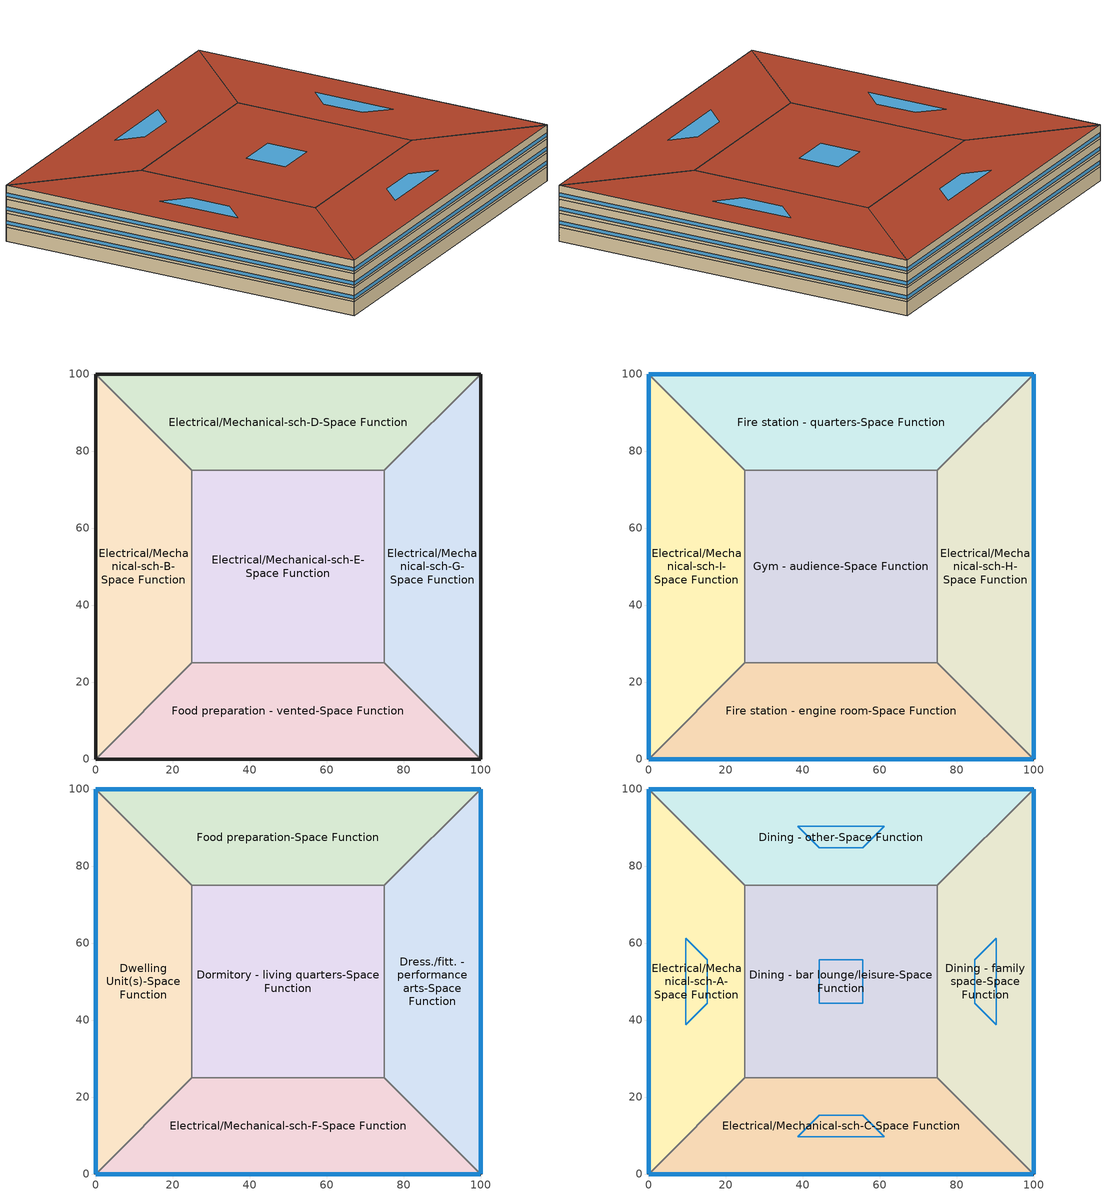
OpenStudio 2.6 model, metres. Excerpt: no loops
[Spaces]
Electrical/Mechanical-sch-B-Space Function
 floor ground: 0,0 0,100 25,75 25,25 z0
 wall ground: 0,100 0,0 z0:3.8
 wall to Electrical/Mechanical-sch-D-Space Function: 25,75 0,100 z0:3.8
 wall to Electrical/Mechanical-sch-E-Space Function: 25,25 25,75 z0:3.8
 wall to Food preparation - vented-Space Function: 0,0 25,25 z0:3.8
Electrical/Mechanical-sch-D-Space Function
 floor ground: 0,100 100,100 75,75 25,75 z0
 wall ground: 100,100 0,100 z0:3.8
 wall to Electrical/Mechanical-sch-G-Space Function: 75,75 100,100 z0:3.8
 wall to Electrical/Mechanical-sch-E-Space Function: 25,75 75,75 z0:3.8
Electrical/Mechanical-sch-G-Space Function
 floor ground: 100,100 100,0 75,25 75,75 z0
 wall ground: 100,0 100,100 z0:3.8
 wall to Food preparation - vented-Space Function: 75,25 100,0 z0:3.8
 wall to Electrical/Mechanical-sch-E-Space Function: 75,75 75,25 z0:3.8
Food preparation - vented-Space Function
 floor ground: 100,0 0,0 25,25 75,25 z0
 wall ground: 0,0 100,0 z0:3.8
 wall to Electrical/Mechanical-sch-E-Space Function: 75,25 25,25 z0:3.8
Electrical/Mechanical-sch-E-Space Function
 floor ground: 25,25 25,75 75,75 75,25 z0
Electrical/Mechanical-sch-I-Space Function
 floor to Electrical/Mechanical-sch-B-Space Function: 0,0 0,100 25,75 25,25 z3.8
 wall outside: 0,100 0,0 z3.8:7.6
 wall to Fire station - quarters-Space Function: 25,75 0,100 z3.8:7.6
 wall to Gym - audience-Space Function: 25,25 25,75 z3.8:7.6
 wall to Fire station - engine room-Space Function: 0,0 25,25 z3.8:7.6
 window: 0,99.97 0,0.03 z4.56:5.51
Fire station - quarters-Space Function
 floor to Electrical/Mechanical-sch-D-Space Function: 0,100 100,100 75,75 25,75 z3.8
 wall outside: 100,100 0,100 z3.8:7.6
 wall to Electrical/Mechanical-sch-H-Space Function: 75,75 100,100 z3.8:7.6
 wall to Gym - audience-Space Function: 25,75 75,75 z3.8:7.6
 window: 99.97,100 0.03,100 z4.56:5.51
Electrical/Mechanical-sch-H-Space Function
 floor to Electrical/Mechanical-sch-G-Space Function: 100,100 100,0 75,25 75,75 z3.8
 wall outside: 100,0 100,100 z3.8:7.6
 wall to Fire station - engine room-Space Function: 75,25 100,0 z3.8:7.6
 wall to Gym - audience-Space Function: 75,75 75,25 z3.8:7.6
 window: 100,0.03 100,99.97 z4.56:5.51
Fire station - engine room-Space Function
 floor to Food preparation - vented-Space Function: 100,0 0,0 25,25 75,25 z3.8
 wall outside: 0,0 100,0 z3.8:7.6
 wall to Gym - audience-Space Function: 75,25 25,25 z3.8:7.6
 window: 0.03,0 99.97,0 z4.56:5.51
Gym - audience-Space Function
 floor to Electrical/Mechanical-sch-E-Space Function: 25,25 25,75 75,75 75,25 z3.8
Dwelling Unit(s)-Space Function
 floor to Electrical/Mechanical-sch-I-Space Function: 0,0 0,100 25,75 25,25 z7.6
 wall outside: 0,100 0,0 z7.6:11.4
 wall to Food preparation-Space Function: 25,75 0,100 z7.6:11.4
 wall to Dormitory - living quarters-Space Function: 25,25 25,75 z7.6:11.4
 wall to Electrical/Mechanical-sch-F-Space Function: 0,0 25,25 z7.6:11.4
 window: 0,99.97 0,0.03 z8.36:9.31
Food preparation-Space Function
 floor to Fire station - quarters-Space Function: 0,100 100,100 75,75 25,75 z7.6
 wall outside: 100,100 0,100 z7.6:11.4
 wall to Dress./fitt. - performance arts-Space Function: 75,75 100,100 z7.6:11.4
 wall to Dormitory - living quarters-Space Function: 25,75 75,75 z7.6:11.4
 window: 99.97,100 0.03,100 z8.36:9.31
Dress./fitt. - performance arts-Space Function
 floor to Electrical/Mechanical-sch-H-Space Function: 100,100 100,0 75,25 75,75 z7.6
 wall outside: 100,0 100,100 z7.6:11.4
 wall to Electrical/Mechanical-sch-F-Space Function: 75,25 100,0 z7.6:11.4
 wall to Dormitory - living quarters-Space Function: 75,75 75,25 z7.6:11.4
 window: 100,0.03 100,99.97 z8.36:9.31
Electrical/Mechanical-sch-F-Space Function
 floor to Fire station - engine room-Space Function: 100,0 0,0 25,25 75,25 z7.6
 wall outside: 0,0 100,0 z7.6:11.4
 wall to Dormitory - living quarters-Space Function: 75,25 25,25 z7.6:11.4
 window: 0.03,0 99.97,0 z8.36:9.31
Dormitory - living quarters-Space Function
 floor to Gym - audience-Space Function: 25,25 25,75 75,75 75,25 z7.6
Electrical/Mechanical-sch-A-Space Function
 floor to Dwelling Unit(s)-Space Function: 0,0 0,100 25,75 25,25 z11.4
 wall outside: 0,100 0,0 z11.4:15.2
 wall to Dining - other-Space Function: 25,75 0,100 z11.4:15.2
 wall to Dining - bar lounge/leisure-Space Function: 25,25 25,75 z11.4:15.2
 wall to Electrical/Mechanical-sch-C-Space Function: 0,0 25,25 z11.4:15.2
 window: 0,99.97 0,0.03 z12.16:13.11
 roof outside: 25,25 25,75 0,100 0,0 z15.2
 skylight: 15.3,44.41 15.3,55.59 9.7,61.18 9.7,38.82 z15.2
Dining - other-Space Function
 floor to Food preparation-Space Function: 0,100 100,100 75,75 25,75 z11.4
 wall outside: 100,100 0,100 z11.4:15.2
 wall to Dining - family space-Space Function: 75,75 100,100 z11.4:15.2
 wall to Dining - bar lounge/leisure-Space Function: 25,75 75,75 z11.4:15.2
 window: 99.97,100 0.03,100 z12.16:13.11
 roof outside: 25,75 75,75 100,100 0,100 z15.2
 skylight: 44.41,84.7 55.59,84.7 61.18,90.3 38.82,90.3 z15.2
Dining - family space-Space Function
 floor to Dress./fitt. - performance arts-Space Function: 100,100 100,0 75,25 75,75 z11.4
 wall outside: 100,0 100,100 z11.4:15.2
 wall to Electrical/Mechanical-sch-C-Space Function: 75,25 100,0 z11.4:15.2
 wall to Dining - bar lounge/leisure-Space Function: 75,75 75,25 z11.4:15.2
 window: 100,0.03 100,99.97 z12.16:13.11
 roof outside: 75,75 75,25 100,0 100,100 z15.2
 skylight: 84.7,55.59 84.7,44.41 90.3,38.82 90.3,61.18 z15.2
Electrical/Mechanical-sch-C-Space Function
 floor to Electrical/Mechanical-sch-F-Space Function: 100,0 0,0 25,25 75,25 z11.4
 wall outside: 0,0 100,0 z11.4:15.2
 wall to Dining - bar lounge/leisure-Space Function: 75,25 25,25 z11.4:15.2
 window: 0.03,0 99.97,0 z12.16:13.11
 roof outside: 75,25 25,25 0,0 100,0 z15.2
 skylight: 55.59,15.3 44.41,15.3 38.82,9.7 61.18,9.7 z15.2
Dining - bar lounge/leisure-Space Function
 floor to Dormitory - living quarters-Space Function: 25,25 25,75 75,75 75,25 z11.4
 roof outside: 75,25 75,75 25,75 25,25 z15.2
 skylight: 55.59,44.41 55.59,55.59 44.41,55.59 44.41,44.41 z15.2
[Building]
Building 1: Default Construction Set=BTAP-Mass at hdd = 6250.0; Standards Number of Stories=4; Standards Number of Above Ground Stories=4; Standards Building Type=NECB2011_unknown
[Site]
Fort McMurray AP_AB_CAN: Latitude {deg}=56.653; Longitude {deg}=-111.223; Time Zone {hr}=-7; Elevation {m}=369.1
[Site:WaterMainsTemperature]
Calculation Method=Correlation; Annual Average Outdoor Air Temperature {C}=1.875; Maximum Difference In Monthly Average Outdoor Air Temperatures {deltaC}=34.4
[SizingPeriod:DesignDay] Barometric Pressure {Pa}=96969; Sky Clearness=0; Rain Indicator=0; Snow Indicator=0; Day of Month=21; Daylight Saving Time Indicator=0; Humidity Indicating Type=Wetbulb; Dry-Bulb Temperature Range Modifier Type=DefaultMultipliers
Name | Maximum Dry-Bulb Temperature {C} | Daily Dry-Bulb Temperature Range {deltaC} | Humidity Indicating Conditions at Maximum Dry-Bulb | Wind Speed {m/s} | Wind Direction {deg} | Month | Day Type | Solar Model Indicator | ASHRAE Taub | ASHRAE Taud
Fort McMurray AP Ann Htg 99.6% Condns DB | -36.2 | 0 | -36.2 | 1 | 90 | 1 | WinterDesignDay | ASHRAEClearSky
Fort McMurray AP Ann Clg .4% Condns DB=>MWB | 28.9 | 12.4 | 17.8 | 3.7 | 250 | 7 | SummerDesignDay | ASHRAETau | 0.377 | 2.403
[Site:GroundTemperature:BuildingSurface]
19.527, 19.502, 19.536, 19.598, 20.002, 21.64, 22.225, 22.375, 21.449, 20.121, 19.802, 19.633
[Material:NoMass] Roughness=Smooth; Thermal Absorptance=0.9; Solar Absorptance=0.7
Name | Thermal Resistance {m2-K/W} | Visible Absorptance
Typical Carpet Pad; Typical Carpet Pad 1 | 0.21648 | 0.8
Typical Insulation 1 | 5.91238 | 0.7
Typical Insulation 2 | 4.49096 | 0.7
Typical Insulation 3 | 6.17282 | 0.7
Typical Carpet Pad 2 | 1.25503 | 0.8
Typical Carpet Pad 3; Typical Carpet Pad 4 | 3.45515 | 0.8
Typical Insulation 4 | 0.454528 | 0.7
Typical Insulation 5 | 0.454545 | 0.7
[Material]
Name | Roughness | Thickness {m} | Conductivity {W/m-K} | Density {kg/m3} | Specific Heat {J/kg-K} | Thermal Absorptance | Solar Absorptance | Visible Absorptance
G05 25mm wood | MediumSmooth | 0.0254 | 0.15 | 608 | 1630 | 0.9 | 0.5 | 0.5
100mm Normalweight concrete floor 1 | MediumSmooth | 0.1016 | 2.31 | 2322 | 832
G01 13mm gypsum board 1 | Smooth | 0.0127 | 0.16 | 800 | 1090 | 0.9 | 0.7 | 0.5
4 in. Normalweight Concrete Floor 1 | MediumRough | 0.1016 | 2.31 | 2322 | 832 | 0.9 | 0.7 | 0.7
1IN Stucco 1 | Smooth | 0.0253 | 0.6918 | 1858 | 837 | 0.9 | 0.7 | 0.92
8IN CONCRETE HW RefBldg 1 | Rough | 0.2032 | 1.311 | 2240 | 836.8 | 0.9 | 0.7 | 0.7
1/2IN Gypsum 1 | Smooth | 0.0127 | 0.16 | 784.9 | 830 | 0.9 | 0.4 | 0.4
Metal Roof Surface 1; F08 Metal surface 1 | Smooth | 0.0008 | 45.28 | 7824 | 500 | 0.9 | 0.7 | 0.7
6 in. Normalweight Concrete Floor 1; 6 in. Normalweight Concrete Floor 2; 6 in. Normalweight Concrete Floor 3 | MediumRough | 0.1524 | 2.31 | 2322 | 832 | 0.9 | 0.7 | 0.7
[Construction]
BTAP-Int-Partition; BTAP-Int-Door: G05 25mm wood
BTAP-Int-Floor: 100mm Normalweight concrete floor 1, Typical Carpet Pad
BTAP-Int-Wall: G01 13mm gypsum board 1, G01 13mm gypsum board 1
BTAP-Int-Ceiling: Typical Carpet Pad, 100mm Normalweight concrete floor 1
BTAP-Int-Window: SimpleGlazing
BTAP-Ext-Floor-Mass:U-0.162: Typical Insulation 1, 4 in. Normalweight Concrete Floor 1, Typical Carpet Pad 1
BTAP-Ext-Wall-Mass:U-0.21: 1IN Stucco 1, 8IN CONCRETE HW RefBldg 1, Typical Insulation 2, 1/2IN Gypsum 1
BTAP-Ext-Roof-Metal:U-0.162: Metal Roof Surface 1, Typical Insulation 3
BTAP-Grnd-Floor-Mass:U-0.757: 6 in. Normalweight Concrete Floor 1, Typical Carpet Pad 2
BTAP-Grnd-Wall-Mass:U-0.284: 6 in. Normalweight Concrete Floor 2, Typical Carpet Pad 3
BTAP-Grnd-Roof-Mass:U-0.284: 6 in. Normalweight Concrete Floor 3, Typical Carpet Pad 4
BTAP-Ext-FixedWindow:U=0.220 SHGC=0.600; BTAP-Ext-GlassDoors:U=0.220 SHGC=0.600; BTAP-Ext-Skylights:U=0.220 SHGC=0.600; BTAP-Ext-DaylightDomes:U=0.220 SHGC=0.600; BTAP-Ext-DaylightDiffuser:U=0.220 SHGC=0.600: SimpleGlazing:U=0.220 SHGC=0.600
BTAP-Ext-Door:U-2.2: F08 Metal surface 1, Typical Insulation 4
BTAP-Ext-OverHeadDoor:U-2.2: Typical Insulation 5
[DefaultConstructionSet]
BTAP-Mass at hdd = 6250.0: Default Exterior Surface Constructions=BTAP-Mass at hdd = 6250.0; Default Interior Surface Constructions=Default Surface Constructions 2; Default Ground Contact Surface Constructions=BTAP-Mass at hdd = 6250.0 1; Default Exterior SubSurface Constructions=BTAP-Mass at hdd = 6250.0; Default Interior SubSurface Constructions=Default Sub Surface Constructions 2; Interior Partition Construction=BTAP-Int-Partition
[DefaultSurfaceConstructions]
Name | Floor Construction | Wall Construction | Roof Ceiling Construction
Default Surface Constructions 2 | BTAP-Int-Floor | BTAP-Int-Wall | BTAP-Int-Ceiling
BTAP-Mass at hdd = 6250.0 | BTAP-Ext-Floor-Mass:U-0.162 | BTAP-Ext-Wall-Mass:U-0.21 | BTAP-Ext-Roof-Metal:U-0.162
BTAP-Mass at hdd = 6250.0 1 | BTAP-Grnd-Floor-Mass:U-0.757 | BTAP-Grnd-Wall-Mass:U-0.284 | BTAP-Grnd-Roof-Mass:U-0.284
[DefaultSubSurfaceConstructions]
Name | Fixed Window Construction | Operable Window Construction | Door Construction | Glass Door Construction | Overhead Door Construction | Skylight Construction | Tubular Daylight Dome Construction | Tubular Daylight Diffuser Construction
Default Sub Surface Constructions 2 | BTAP-Int-Window | BTAP-Int-Window | BTAP-Int-Door
BTAP-Mass at hdd = 6250.0 | BTAP-Ext-FixedWindow:U=0.220 SHGC=0.600 | BTAP-Ext-FixedWindow:U=0.220 SHGC=0.600 | BTAP-Ext-Door:U-2.2 | BTAP-Ext-GlassDoors:U=0.220 SHGC=0.600 | BTAP-Ext-OverHeadDoor:U-2.2 | BTAP-Ext-Skylights:U=0.220 SHGC=0.600 | BTAP-Ext-DaylightDomes:U=0.220 SHGC=0.600 | BTAP-Ext-DaylightDiffuser:U=0.220 SHGC=0.600
[WindowMaterial:SimpleGlazingSystem] U-Factor {W/m2-K}=2.2; Solar Heat Gain Coefficient=0.6; Visible Transmittance=0.21
SimpleGlazing; SimpleGlazing:U=0.220 SHGC=0.600
[BuildingStory] Nominal Floor to Floor Height {m}=3.8
Name | Nominal Z Coordinate {m}
Story 1 | 0
Story 2 | 3.8
Story 3 | 7.6
Story 4 | 11.4
[Space]
Name | Space Type | Building Story | Thermal Zone
Electrical/Mechanical-sch-B-Space Function | Space Function Electrical/Mechanical-sch-B | Story 1 | WILD_ST=Electrical/Mechanical-sch-B_FL=Story 1_SCH=B
Electrical/Mechanical-sch-D-Space Function | Space Function Electrical/Mechanical-sch-B | Story 1 | WILD_ST=Electrical/Mechanical-sch-D_FL=Story 1_SCH=B
Electrical/Mechanical-sch-G-Space Function | Space Function Electrical/Mechanical-sch-B | Story 1 | WILD_ST=Electrical/Mechanical-sch-G_FL=Story 1_SCH=B
Food preparation - vented-Space Function | Space Function Food preparation - vented | Story 1 | ALL_ST=Food preparation - vented_FL=Story 1_SCH=B
Electrical/Mechanical-sch-E-Space Function | Space Function Electrical/Mechanical-sch-B | Story 1 | WILD_ST=Electrical/Mechanical-sch-E_FL=Story 1_SCH=B
Electrical/Mechanical-sch-I-Space Function | Space Function Electrical/Mechanical-sch-B | Story 2 | WILD_ST=Electrical/Mechanical-sch-I_FL=Story 2_SCH=B
Fire station - quarters-Space Function | Space Function Fire station - quarters | Story 2 | DU_BT=Space Function_ST=Fire station - quarters_FL=Story 2_SCHG
Electrical/Mechanical-sch-H-Space Function | Space Function Electrical/Mechanical-sch-B | Story 2 | WILD_ST=Electrical/Mechanical-sch-H_FL=Story 2_SCH=B
Fire station - engine room-Space Function | Space Function Fire station - engine room | Story 2 | ALL_ST=Fire station - engine room_FL=Story 2_SCH=H
Gym - audience-Space Function | Space Function Gym - audience | Story 2 | ALL_ST=Gym - audience_FL=Story 2_SCH=B
Dwelling Unit(s)-Space Function | Space Function Dwelling Unit(s) | Story 3 | DU_BT=Space Function_ST=Dwelling Unit(s)_FL=Story 3_SCHG
Food preparation-Space Function | Space Function Food preparation | Story 3 | ALL_ST=Food preparation_FL=Story 3_SCH=B
Dress./fitt. - performance arts-Space Function | Space Function Dress./fitt. - performance arts | Story 3 | ALL_ST=Dress./fitt. - performance arts_FL=Story 3_SCH=C
Electrical/Mechanical-sch-F-Space Function | Space Function Electrical/Mechanical-sch-B | Story 3 | WILD_ST=Electrical/Mechanical-sch-F_FL=Story 3_SCH=B
Dormitory - living quarters-Space Function | Space Function Dormitory - living quarters | Story 3 | DU_BT=Space Function_ST=Dormitory - living quarters_FL=Story 3_SCHG
Electrical/Mechanical-sch-A-Space Function | Space Function Electrical/Mechanical-sch-B | Story 4 | WILD_ST=Electrical/Mechanical-sch-A_FL=Story 4_SCH=B
Dining - other-Space Function | Space Function Dining - other | Story 4 | ALL_ST=Dining - other_FL=Story 4_SCH=B
Dining - family space-Space Function | Space Function Dining - family space | Story 4 | ALL_ST=Dining - family space_FL=Story 4_SCH=B
Electrical/Mechanical-sch-C-Space Function | Space Function Electrical/Mechanical-sch-B | Story 4 | WILD_ST=Electrical/Mechanical-sch-C_FL=Story 4_SCH=B
Dining - bar lounge/leisure-Space Function | Space Function Dining - bar lounge/leisure | Story 4 | ALL_ST=Dining - bar lounge/leisure_FL=Story 4_SCH=B
[SpaceType] Standards Building Type=Space Function
Name | Default Schedule Set | Design Specification Outdoor Air Object | Standards Space Type
Space Function Dining - bar lounge/leisure | Space Function Dining - bar lounge/leisure Schedule Set | Space Function Dining - bar lounge/leisure Ventilation | Dining - bar lounge/leisure
Space Function Dining - family space | Space Function Dining - family space Schedule Set | Space Function Dining - family space Ventilation | Dining - family space
Space Function Dining - other | Space Function Dining - other Schedule Set | Space Function Dining - other Ventilation | Dining - other
Space Function Dormitory - living quarters | Space Function Dormitory - living quarters Schedule Set | Space Function Dormitory - living quarters Ventilation | Dormitory - living quarters
Space Function Dress./fitt. - performance arts | Space Function Dress./fitt. - performance arts Schedule Set | Space Function Dress./fitt. - performance arts Ventilation | Dress./fitt. - performance arts
Space Function Dwelling Unit(s) | Space Function Dwelling Unit(s) Schedule Set | Space Function Dwelling Unit(s) Ventilation | Dwelling Unit(s)
Space Function Electrical/Mechanical-sch-B | Space Function Electrical/Mechanical-sch-B Schedule Set | Space Function Electrical/Mechanical-sch-B Ventilation | Electrical/Mechanical-sch-B
Space Function Fire station - engine room | Space Function Fire station - engine room Schedule Set | Space Function Fire station - engine room Ventilation | Fire station - engine room
Space Function Fire station - quarters | Space Function Fire station - quarters Schedule Set | Space Function Fire station - quarters Ventilation | Fire station - quarters
Space Function Food preparation | Space Function Food preparation Schedule Set | Space Function Food preparation Ventilation | Food preparation
Space Function Food preparation - vented | Space Function Food preparation - vented Schedule Set | Space Function Food preparation - vented Ventilation | Food preparation - vented
Space Function Gym - audience | Space Function Gym - audience Schedule Set | Space Function Gym - audience Ventilation | Gym - audience
[People:Definition] Number of People Calculation Method=People/Area; Fraction Radiant=0.3
Name | People per Space Floor Area {person/m2}
Space Function Dining - bar lounge/leisure People Definition; Space Function Dining - family space People Definition; Space Function Dining - other People Definition | 0.0999967
Space Function Dormitory - living quarters People Definition; Space Function Fire station - engine room People Definition; Space Function Fire station - quarters People Definition | 0.0400417
Space Function Dress./fitt. - performance arts People Definition | 0.0333681
Space Function Dwelling Unit(s) People Definition | 0.0166841
Space Function Electrical/Mechanical-sch-B People Definition | 0.0049514
Space Function Food preparation People Definition; Space Function Food preparation - vented People Definition | 0.0500522
Space Function Gym - audience People Definition | 0.199993
[People] Work Efficiency Schedule=Work Efficiency Schedule; Clothing Insulation Schedule=Clothing Schedule; Air Velocity Schedule=Air Velocity Schedule; Multiplier=1
Name | People Definition | Space or SpaceType
Space Function Dining - bar lounge/leisure People | Space Function Dining - bar lounge/leisure People Definition | Space Function Dining - bar lounge/leisure
Space Function Dining - family space People | Space Function Dining - family space People Definition | Space Function Dining - family space
Space Function Dining - other People | Space Function Dining - other People Definition | Space Function Dining - other
Space Function Dormitory - living quarters People | Space Function Dormitory - living quarters People Definition | Space Function Dormitory - living quarters
Space Function Dress./fitt. - performance arts People | Space Function Dress./fitt. - performance arts People Definition | Space Function Dress./fitt. - performance arts
Space Function Dwelling Unit(s) People | Space Function Dwelling Unit(s) People Definition | Space Function Dwelling Unit(s)
Space Function Electrical/Mechanical-sch-B People | Space Function Electrical/Mechanical-sch-B People Definition | Space Function Electrical/Mechanical-sch-B
Space Function Fire station - engine room People | Space Function Fire station - engine room People Definition | Space Function Fire station - engine room
Space Function Fire station - quarters People | Space Function Fire station - quarters People Definition | Space Function Fire station - quarters
Space Function Food preparation People | Space Function Food preparation People Definition | Space Function Food preparation
Space Function Food preparation - vented People | Space Function Food preparation - vented People Definition | Space Function Food preparation - vented
Space Function Gym - audience People | Space Function Gym - audience People Definition | Space Function Gym - audience
[Lights:Definition] Design Level Calculation Method=Watts/Area; Fraction Radiant=0.5; Fraction Visible=0.2
Name | Watts per Space Floor Area {W/m2}
Space Function Dining - bar lounge/leisure Lights Definition | 14.0999
Space Function Dining - family space Lights Definition | 9.59992
Space Function Dining - other Lights Definition | 6.99994
Space Function Dormitory - living quarters Lights Definition | 4.09997
Space Function Dress./fitt. - performance arts Lights Definition | 3.86997
Space Function Dwelling Unit(s) Lights Definition | 4.99996
Space Function Electrical/Mechanical-sch-B Lights Definition | 13.2999
Space Function Fire station - engine room Lights Definition | 5.99995
Space Function Fire station - quarters Lights Definition | 3.39997
Space Function Food preparation Lights Definition; Space Function Food preparation - vented Lights Definition | 10.6999
Space Function Gym - audience Lights Definition | 4.59996
[Lights] Fraction Replaceable=1
Name | Lights Definition | Space or SpaceType
Space Function Dining - bar lounge/leisure Lights | Space Function Dining - bar lounge/leisure Lights Definition | Space Function Dining - bar lounge/leisure
Space Function Dining - family space Lights | Space Function Dining - family space Lights Definition | Space Function Dining - family space
Space Function Dining - other Lights | Space Function Dining - other Lights Definition | Space Function Dining - other
Space Function Dormitory - living quarters Lights | Space Function Dormitory - living quarters Lights Definition | Space Function Dormitory - living quarters
Space Function Dress./fitt. - performance arts Lights | Space Function Dress./fitt. - performance arts Lights Definition | Space Function Dress./fitt. - performance arts
Space Function Dwelling Unit(s) Lights | Space Function Dwelling Unit(s) Lights Definition | Space Function Dwelling Unit(s)
Space Function Electrical/Mechanical-sch-B Lights | Space Function Electrical/Mechanical-sch-B Lights Definition | Space Function Electrical/Mechanical-sch-B
Space Function Fire station - engine room Lights | Space Function Fire station - engine room Lights Definition | Space Function Fire station - engine room
Space Function Fire station - quarters Lights | Space Function Fire station - quarters Lights Definition | Space Function Fire station - quarters
Space Function Food preparation Lights | Space Function Food preparation Lights Definition | Space Function Food preparation
Space Function Food preparation - vented Lights | Space Function Food preparation - vented Lights Definition | Space Function Food preparation - vented
Space Function Gym - audience Lights | Space Function Gym - audience Lights Definition | Space Function Gym - audience
[ElectricEquipment:Definition] Design Level Calculation Method=Watts/Area; Fraction Radiant=0.5
Name | Watts per Space Floor Area {W/m2}
Space Function Dining - bar lounge/leisure Elec Equip Definition; Space Function Dining - family space Elec Equip Definition; Space Function Dining - other Elec Equip Definition; Space Function Electrical/Mechanical-sch-B Elec Equip Definition | 0.999992
Space Function Dormitory - living quarters Elec Equip Definition; Space Function Dress./fitt. - performance arts Elec Equip Definition; Space Function Fire station - engine room Elec Equip Definition; Space Function Fire station - quarters Elec Equip Definition | 2.49998
Space Function Dwelling Unit(s) Elec Equip Definition | 4.99996
Space Function Food preparation Elec Equip Definition; Space Function Food preparation - vented Elec Equip Definition | 9.99992
[ElectricEquipment]
Name | Electric Equipment Definition | Space or SpaceType
Space Function Dining - bar lounge/leisure Elec Equip | Space Function Dining - bar lounge/leisure Elec Equip Definition | Space Function Dining - bar lounge/leisure
Space Function Dining - family space Elec Equip | Space Function Dining - family space Elec Equip Definition | Space Function Dining - family space
Space Function Dining - other Elec Equip | Space Function Dining - other Elec Equip Definition | Space Function Dining - other
Space Function Dormitory - living quarters Elec Equip | Space Function Dormitory - living quarters Elec Equip Definition | Space Function Dormitory - living quarters
Space Function Dress./fitt. - performance arts Elec Equip | Space Function Dress./fitt. - performance arts Elec Equip Definition | Space Function Dress./fitt. - performance arts
Space Function Dwelling Unit(s) Elec Equip | Space Function Dwelling Unit(s) Elec Equip Definition | Space Function Dwelling Unit(s)
Space Function Electrical/Mechanical-sch-B Elec Equip | Space Function Electrical/Mechanical-sch-B Elec Equip Definition | Space Function Electrical/Mechanical-sch-B
Space Function Fire station - engine room Elec Equip | Space Function Fire station - engine room Elec Equip Definition | Space Function Fire station - engine room
Space Function Fire station - quarters Elec Equip | Space Function Fire station - quarters Elec Equip Definition | Space Function Fire station - quarters
Space Function Food preparation Elec Equip | Space Function Food preparation Elec Equip Definition | Space Function Food preparation
Space Function Food preparation - vented Elec Equip | Space Function Food preparation - vented Elec Equip Definition | Space Function Food preparation - vented
[DesignSpecification:OutdoorAir] Outdoor Air Method=Sum
Name | Outdoor Air Flow per Floor Area {m3/s-m2}
Space Function Dining - bar lounge/leisure Ventilation; Space Function Dining - family space Ventilation; Space Function Dining - other Ventilation | 0.0035814
Space Function Dormitory - living quarters Ventilation | 0.0005588
Space Function Dress./fitt. - performance arts Ventilation | 0.00118364
Space Function Dwelling Unit(s) Ventilation | 0.00034544
Space Function Electrical/Mechanical-sch-B Ventilation | 0.0003048
Space Function Fire station - engine room Ventilation | 0.00127
Space Function Fire station - quarters Ventilation | 0.0008128
Space Function Food preparation Ventilation; Space Function Food preparation - vented Ventilation | 0.0013716
Space Function Gym - audience Ventilation | 0.0041148
[DefaultScheduleSet] People Activity Level Schedule=NECB-Activity; Infiltration Schedule=Always On
Name | Number of People Schedule | Lighting Schedule | Electric Equipment Schedule
Space Function Dining - bar lounge/leisure Schedule Set; Space Function Dining - family space Schedule Set; Space Function Dining - other Schedule Set; Space Function Electrical/Mechanical-sch-B Schedule Set; Space Function Food preparation Schedule Set; Space Function Food preparation - vented Schedule Set; Space Function Gym - audience Schedule Set | NECB-B-Occupancy | NECB-B-Lighting | NECB-B-Electric-Equipment
Space Function Dormitory - living quarters Schedule Set; Space Function Dwelling Unit(s) Schedule Set; Space Function Fire station - quarters Schedule Set | NECB-G-Occupancy | NECB-G-Lighting | NECB-G-Electric-Equipment
Space Function Dress./fitt. - performance arts Schedule Set | NECB-C-Occupancy | NECB-C-Lighting | NECB-C-Electric-Equipment
Space Function Fire station - engine room Schedule Set | NECB-H-Occupancy | NECB-H-Lighting | NECB-H-Electric-Equipment
[ThermostatSetpoint:DualSetpoint]
Name | Heating Setpoint Temperature Schedule | Cooling Setpoint Temperature Schedule
Space Function Dormitory - living quarters Thermostat 3; Space Function Dwelling Unit(s) Thermostat 3; Space Function Fire station - quarters Thermostat 3 | NECB-G-Thermostat Setpoint-Heating | NECB-G-Thermostat Setpoint-Cooling
Space Function Dining - bar lounge/leisure Thermostat 3; Space Function Dining - family space Thermostat 3; Space Function Dining - other Thermostat 3; Space Function Food preparation Thermostat 3; Space Function Food preparation - vented Thermostat 3; Space Function Gym - audience Thermostat 3; Space Function Electrical/Mechanical-sch-B Thermostat 3; Space Function Electrical/Mechanical-sch-B Thermostat 4; Space Function Electrical/Mechanical-sch-B Thermostat 5; Space Function Electrical/Mechanical-sch-B Thermostat 6; Space Function Electrical/Mechanical-sch-B Thermostat 7; Space Function Electrical/Mechanical-sch-B Thermostat 8; Space Function Electrical/Mechanical-sch-B Thermostat 9; Space Function Electrical/Mechanical-sch-B Thermostat 10; Space Function Electrical/Mechanical-sch-B Thermostat 11 | NECB-B-Thermostat Setpoint-Heating | NECB-B-Thermostat Setpoint-Cooling
Space Function Dress./fitt. - performance arts Thermostat 3 | NECB-C-Thermostat Setpoint-Heating | NECB-C-Thermostat Setpoint-Cooling
Space Function Fire station - engine room Thermostat 3 | NECB-H-Thermostat Setpoint-Heating | NECB-H-Thermostat Setpoint-Cooling
[SpaceInfiltration:DesignFlowRate] Schedule=Always On Discrete; Design Flow Rate Calculation Method=Flow/ExteriorArea; Flow per Exterior Surface Area {m3/s-m2}=0.00025; Constant Term Coefficient=0; Temperature Term Coefficient=0; Velocity Term Coefficient=0.224; Velocity Squared Term Coefficient=0
Name | Space or SpaceType
Dining - bar lounge/leisure-Space Function Infiltration | Dining - bar lounge/leisure-Space Function
Dining - family space-Space Function Infiltration | Dining - family space-Space Function
Dining - other-Space Function Infiltration | Dining - other-Space Function
Dress./fitt. - performance arts-Space Function Infiltration | Dress./fitt. - performance arts-Space Function
Dwelling Unit(s)-Space Function Infiltration | Dwelling Unit(s)-Space Function
Electrical/Mechanical-sch-A-Space Function Infiltration | Electrical/Mechanical-sch-A-Space Function
Electrical/Mechanical-sch-C-Space Function Infiltration | Electrical/Mechanical-sch-C-Space Function
Electrical/Mechanical-sch-F-Space Function Infiltration | Electrical/Mechanical-sch-F-Space Function
Electrical/Mechanical-sch-H-Space Function Infiltration | Electrical/Mechanical-sch-H-Space Function
Electrical/Mechanical-sch-I-Space Function Infiltration | Electrical/Mechanical-sch-I-Space Function
Fire station - engine room-Space Function Infiltration | Fire station - engine room-Space Function
Fire station - quarters-Space Function Infiltration | Fire station - quarters-Space Function
Food preparation-Space Function Infiltration | Food preparation-Space Function
[ThermalZone] Use Ideal Air Loads=No
Name | Thermostat
DU_BT=Space Function_ST=Dormitory - living quarters_FL=Story 3_SCHG | Space Function Dormitory - living quarters Thermostat 3
DU_BT=Space Function_ST=Dwelling Unit(s)_FL=Story 3_SCHG | Space Function Dwelling Unit(s) Thermostat 3
DU_BT=Space Function_ST=Fire station - quarters_FL=Story 2_SCHG | Space Function Fire station - quarters Thermostat 3
ALL_ST=Dining - bar lounge/leisure_FL=Story 4_SCH=B | Space Function Dining - bar lounge/leisure Thermostat 3
ALL_ST=Dining - family space_FL=Story 4_SCH=B | Space Function Dining - family space Thermostat 3
ALL_ST=Dining - other_FL=Story 4_SCH=B | Space Function Dining - other Thermostat 3
ALL_ST=Dress./fitt. - performance arts_FL=Story 3_SCH=C | Space Function Dress./fitt. - performance arts Thermostat 3
ALL_ST=Fire station - engine room_FL=Story 2_SCH=H | Space Function Fire station - engine room Thermostat 3
ALL_ST=Food preparation_FL=Story 3_SCH=B | Space Function Food preparation Thermostat 3
ALL_ST=Food preparation - vented_FL=Story 1_SCH=B | Space Function Food preparation - vented Thermostat 3
ALL_ST=Gym - audience_FL=Story 2_SCH=B | Space Function Gym - audience Thermostat 3
WILD_ST=Electrical/Mechanical-sch-A_FL=Story 4_SCH=B | Space Function Electrical/Mechanical-sch-B Thermostat 3
WILD_ST=Electrical/Mechanical-sch-B_FL=Story 1_SCH=B | Space Function Electrical/Mechanical-sch-B Thermostat 4
WILD_ST=Electrical/Mechanical-sch-C_FL=Story 4_SCH=B | Space Function Electrical/Mechanical-sch-B Thermostat 5
WILD_ST=Electrical/Mechanical-sch-D_FL=Story 1_SCH=B | Space Function Electrical/Mechanical-sch-B Thermostat 6
WILD_ST=Electrical/Mechanical-sch-E_FL=Story 1_SCH=B | Space Function Electrical/Mechanical-sch-B Thermostat 7
WILD_ST=Electrical/Mechanical-sch-F_FL=Story 3_SCH=B | Space Function Electrical/Mechanical-sch-B Thermostat 8
WILD_ST=Electrical/Mechanical-sch-G_FL=Story 1_SCH=B | Space Function Electrical/Mechanical-sch-B Thermostat 9
WILD_ST=Electrical/Mechanical-sch-H_FL=Story 2_SCH=B | Space Function Electrical/Mechanical-sch-B Thermostat 10
WILD_ST=Electrical/Mechanical-sch-I_FL=Story 2_SCH=B | Space Function Electrical/Mechanical-sch-B Thermostat 11
[Schedule:Ruleset]
Clothing Schedule: Default Day Schedule=Clothing Schedule Default Winter Clothes
Air Velocity Schedule: Default Day Schedule=Air Velocity Schedule Default
Work Efficiency Schedule: Default Day Schedule=Work Efficiency Schedule Default
NECB-B-Occupancy: Default Day Schedule=NECB-B-Occupancy Default
NECB-Activity: Default Day Schedule=NECB-Activity Default; Summer Design Day Schedule=NECB-Activity Summer Design Day; Winter Design Day Schedule=NECB-Activity Winter Design Day
NECB-B-Lighting: Default Day Schedule=NECB-B-Lighting Default
NECB-B-Electric-Equipment: Default Day Schedule=NECB-B-Electric-Equipment Default
Always On: Default Day Schedule=Always On Default
NECB-B-Thermostat Setpoint-Heating: Default Day Schedule=NECB-B-Thermostat Setpoint-Heating Default
NECB-B-Thermostat Setpoint-Cooling: Default Day Schedule=NECB-B-Thermostat Setpoint-Cooling Default
NECB-G-Occupancy: Default Day Schedule=NECB-G-Occupancy Default
NECB-G-Lighting: Default Day Schedule=NECB-G-Lighting Default
NECB-G-Electric-Equipment: Default Day Schedule=NECB-G-Electric-Equipment Default
NECB-G-Thermostat Setpoint-Heating: Default Day Schedule=NECB-G-Thermostat Setpoint-Heating Default
NECB-G-Thermostat Setpoint-Cooling: Default Day Schedule=NECB-G-Thermostat Setpoint-Cooling Default
NECB-C-Occupancy: Default Day Schedule=NECB-C-Occupancy Default
NECB-C-Lighting: Default Day Schedule=NECB-C-Lighting Default
NECB-C-Electric-Equipment: Default Day Schedule=NECB-C-Electric-Equipment Default
NECB-C-Thermostat Setpoint-Heating: Default Day Schedule=NECB-C-Thermostat Setpoint-Heating Default
NECB-C-Thermostat Setpoint-Cooling: Default Day Schedule=NECB-C-Thermostat Setpoint-Cooling Default
NECB-H-Occupancy: Default Day Schedule=NECB-H-Occupancy Default
NECB-H-Lighting: Default Day Schedule=NECB-H-Lighting Default
NECB-H-Electric-Equipment: Default Day Schedule=NECB-H-Electric-Equipment Default
NECB-H-Thermostat Setpoint-Heating: Default Day Schedule=NECB-H-Thermostat Setpoint-Heating Default
NECB-H-Thermostat Setpoint-Cooling: Default Day Schedule=NECB-H-Thermostat Setpoint-Cooling Default
[Schedule:Day]
Clothing Schedule Default Winter Clothes; Always On Default: 24, 0, 1
Clothing Schedule Summer Clothes: 24, 0, 0.5
Air Velocity Schedule Default: 24, 0, 0.2
Work Efficiency Schedule Default: 24, 0, 0
NECB-B-Occupancy Default; NECB-B-Occupancy Default|Wkdy Day: 1, 0, 0.3, 2, 0, 0.1, 9, 0, 0, 10, 0, 0.1, 11, 0, 0.2, 12, 0, 0.5, 13, 0, 0.9, 14, 0, 0.8, 15, 0, 0.5, 17, 0, 0.2, 18, 0, 0.3, 19, 0, 0.6, 22, 0, 0.9, 23, 0, 0.6, 24, 0, 0.4
NECB-B-Occupancy Sat Day: 1, 0, 0.5, 2, 0, 0.3, 9, 0, 0, 10, 0, 0.1, 11, 0, 0.2, 12, 0, 0.5, 13, 0, 0.9, 14, 0, 0.8, 15, 0, 0.5, 17, 0, 0.2, 18, 0, 0.3, 19, 0, 0.6, 22, 0, 0.9, 24, 0, 0.6
NECB-B-Occupancy Sun|Hol Day: 1, 0, 0.1, 2, 0, 0.3, 10, 0, 0, 11, 0, 0.1, 12, 0, 0.4, 14, 0, 0.5, 15, 0, 0.4, 18, 0, 0.2, 19, 0, 0.5, 21, 0, 0.7, 22, 0, 0.5, 23, 0, 0.3, 24, 0, 0.1
NECB-Activity Default; NECB-Activity Winter Design Day; NECB-Activity Summer Design Day: 24, 0, 130
NECB-B-Lighting Default; NECB-B-Lighting Default|Wkdy Day; NECB-B-Lighting Sat Day; NECB-B-Electric-Equipment Default; NECB-B-Electric-Equipment Default|Wkdy Day; NECB-B-Electric-Equipment Sat Day: 1, 0, 0.9, 2, 0, 0.5, 9, 0, 0.1, 10, 0, 0.5, 11, 0, 0.7, 24, 0, 0.9
NECB-B-Lighting Sun|Hol Day; NECB-B-Electric-Equipment Sun|Hol Day: 2, 0, 0.5, 10, 0, 0.1, 11, 0, 0.5, 23, 0, 0.9, 24, 0, 0.5
NECB-B-Thermostat Setpoint-Heating Default; NECB-B-Thermostat Setpoint-Heating Default|Wkdy Day; NECB-B-Thermostat Setpoint-Heating Sat Day: 2, 0, 22, 8, 0, 18, 9, 0, 20, 24, 0, 22
NECB-B-Thermostat Setpoint-Heating Sun|Hol Day: 1, 0, 18, 2, 0, 22, 9, 0, 18, 10, 0, 20, 23, 0, 22, 24, 0, 18
NECB-B-Thermostat Setpoint-Cooling Default; NECB-B-Thermostat Setpoint-Cooling Default|Wkdy Day; NECB-B-Thermostat Setpoint-Cooling Sat Day: 1, 0, 24, 8, 0, 35, 24, 0, 24
NECB-B-Thermostat Setpoint-Cooling Sun|Hol Day: 9, 0, 35, 23, 0, 24, 24, 0, 35
NECB-G-Occupancy Default; NECB-G-Occupancy Default|Wkdy Day: 7, 0, 0.9, 8, 0, 0.7, 9, 0, 0.4, 17, 0, 0.3, 18, 0, 0.5, 24, 0, 0.9
NECB-G-Occupancy Sat Day; NECB-G-Occupancy Sun|Hol Day: 7, 0, 0.9, 8, 0, 0.7, 17, 0, 0.5, 18, 0, 0.7, 24, 0, 0.9
NECB-G-Lighting Default; NECB-G-Lighting Default|Wkdy Day; NECB-G-Lighting Sat Day; NECB-G-Lighting Sun|Hol Day: 1, 0, 0.3, 6, 0, 0, 7, 0, 0.2, 9, 0, 0.5, 19, 0, 0, 22, 0, 0.9, 23, 0, 0.8, 24, 0, 0.6
NECB-G-Electric-Equipment Default; NECB-G-Electric-Equipment Default|Wkdy Day; NECB-G-Electric-Equipment Sat Day; NECB-G-Electric-Equipment Sun|Hol Day: 1, 0, 0.3, 7, 0, 0.2, 9, 0, 0.8, 16, 0, 0.4, 17, 0, 0.5, 18, 0, 0.2, 20, 0, 0.9, 21, 0, 0.7, 24, 0, 0.5
NECB-G-Thermostat Setpoint-Heating Default; NECB-G-Thermostat Setpoint-Heating Default|Wkdy Day; NECB-G-Thermostat Setpoint-Heating Sat Day; NECB-G-Thermostat Setpoint-Heating Sun|Hol Day; NECB-H-Thermostat Setpoint-Heating Default; NECB-H-Thermostat Setpoint-Heating Default|Wkdy Day; NECB-H-Thermostat Setpoint-Heating Sat Day; NECB-H-Thermostat Setpoint-Heating Sun|Hol Day: 1, 0, 22, 7, 0, 18, 8, 0, 20, 24, 0, 22
NECB-G-Thermostat Setpoint-Cooling Default; NECB-G-Thermostat Setpoint-Cooling Default|Wkdy Day; NECB-G-Thermostat Setpoint-Cooling Sat Day; NECB-G-Thermostat Setpoint-Cooling Sun|Hol Day; NECB-H-Thermostat Setpoint-Cooling Default; NECB-H-Thermostat Setpoint-Cooling Default|Wkdy Day; NECB-H-Thermostat Setpoint-Cooling Sat Day; NECB-H-Thermostat Setpoint-Cooling Sun|Hol Day: 24, 0, 24
NECB-C-Occupancy Default; NECB-C-Occupancy Default|Wkdy Day: 8, 0, 0, 9, 0, 0.1, 10, 0, 0.2, 12, 0, 0.5, 16, 0, 0.7, 17, 0, 0.8, 18, 0, 0.7, 19, 0, 0.5, 21, 0, 0.3, 24, 0, 0
NECB-C-Occupancy Sat Day: 8, 0, 0, 9, 0, 0.1, 10, 0, 0.2, 11, 0, 0.5, 12, 0, 0.6, 13, 0, 0.8, 16, 0, 0.9, 17, 0, 0.8, 18, 0, 0.7, 19, 0, 0.5, 21, 0, 0.2, 24, 0, 0
NECB-C-Occupancy Sun|Hol Day: 10, 0, 0, 11, 0, 0.1, 13, 0, 0.2, 18, 0, 0.4, 19, 0, 0.2, 24, 0, 0
NECB-C-Lighting Default; NECB-C-Lighting Default|Wkdy Day; NECB-C-Lighting Sat Day; NECB-C-Electric-Equipment Default; NECB-C-Electric-Equipment Default|Wkdy Day; NECB-C-Electric-Equipment Sat Day: 8, 0, 0.05, 9, 0, 0.5, 19, 0, 0.9, 20, 0, 0.6, 21, 0, 0.5, 24, 0, 0.05
NECB-C-Lighting Sun|Hol Day; NECB-C-Electric-Equipment Sun|Hol Day: 10, 0, 0.05, 11, 0, 0.5, 18, 0, 0.9, 19, 0, 0.6, 24, 0, 0.05
NECB-C-Thermostat Setpoint-Heating Default; NECB-C-Thermostat Setpoint-Heating Default|Wkdy Day; NECB-C-Thermostat Setpoint-Heating Sat Day: 7, 0, 18, 8, 0, 20, 21, 0, 22, 24, 0, 18
NECB-C-Thermostat Setpoint-Heating Sun|Hol Day: 9, 0, 18, 10, 0, 20, 19, 0, 22, 24, 0, 18
NECB-C-Thermostat Setpoint-Cooling Default; NECB-C-Thermostat Setpoint-Cooling Default|Wkdy Day; NECB-C-Thermostat Setpoint-Cooling Sat Day: 7, 0, 35, 21, 0, 24, 24, 0, 35
NECB-C-Thermostat Setpoint-Cooling Sun|Hol Day: 9, 0, 35, 19, 0, 24, 24, 0, 35
NECB-H-Occupancy Default; NECB-H-Occupancy Default|Wkdy Day; NECB-H-Occupancy Sat Day; NECB-H-Occupancy Sun|Hol Day; NECB-H-Lighting Default; NECB-H-Lighting Default|Wkdy Day; NECB-H-Lighting Sat Day; NECB-H-Lighting Sun|Hol Day; NECB-H-Electric-Equipment Default; NECB-H-Electric-Equipment Default|Wkdy Day; NECB-H-Electric-Equipment Sat Day; NECB-H-Electric-Equipment Sun|Hol Day: 24, 0, 0.9
[Schedule:Rule] Date Specification Type=DateRange; Start Day=1
Name | Schedule Ruleset | Rule Order | Day Schedule | Start Month | End Month | End Day | Apply Monday | Apply Tuesday | Apply Wednesday | Apply Thursday | Apply Friday | Apply Saturday | Apply Sunday
Schedule Rule 1 | Clothing Schedule | 0 | Clothing Schedule Summer Clothes | 5 | 9 | 30
Schedule Rule 2 | NECB-B-Occupancy | 2 | NECB-B-Occupancy Default|Wkdy Day | 1 | 12 | 31 | Yes | Yes | Yes | Yes | Yes
Schedule Rule 3 | NECB-B-Occupancy | 1 | NECB-B-Occupancy Sat Day | 1 | 12 | 31 |  |  |  |  |  | Yes
Schedule Rule 4 | NECB-B-Occupancy | 0 | NECB-B-Occupancy Sun|Hol Day | 1 | 12 | 31 |  |  |  |  |  |  | Yes
Schedule Rule 5 | NECB-B-Lighting | 2 | NECB-B-Lighting Default|Wkdy Day | 1 | 12 | 31 | Yes | Yes | Yes | Yes | Yes
Schedule Rule 6 | NECB-B-Lighting | 1 | NECB-B-Lighting Sat Day | 1 | 12 | 31 |  |  |  |  |  | Yes
Schedule Rule 7 | NECB-B-Lighting | 0 | NECB-B-Lighting Sun|Hol Day | 1 | 12 | 31 |  |  |  |  |  |  | Yes
Schedule Rule 8 | NECB-B-Electric-Equipment | 2 | NECB-B-Electric-Equipment Default|Wkdy Day | 1 | 12 | 31 | Yes | Yes | Yes | Yes | Yes
Schedule Rule 9 | NECB-B-Electric-Equipment | 1 | NECB-B-Electric-Equipment Sat Day | 1 | 12 | 31 |  |  |  |  |  | Yes
Schedule Rule 10 | NECB-B-Electric-Equipment | 0 | NECB-B-Electric-Equipment Sun|Hol Day | 1 | 12 | 31 |  |  |  |  |  |  | Yes
Schedule Rule 11 | NECB-B-Thermostat Setpoint-Heating | 2 | NECB-B-Thermostat Setpoint-Heating Default|Wkdy Day | 1 | 12 | 31 | Yes | Yes | Yes | Yes | Yes
Schedule Rule 12 | NECB-B-Thermostat Setpoint-Heating | 1 | NECB-B-Thermostat Setpoint-Heating Sat Day | 1 | 12 | 31 |  |  |  |  |  | Yes
Schedule Rule 13 | NECB-B-Thermostat Setpoint-Heating | 0 | NECB-B-Thermostat Setpoint-Heating Sun|Hol Day | 1 | 12 | 31 |  |  |  |  |  |  | Yes
Schedule Rule 14 | NECB-B-Thermostat Setpoint-Cooling | 2 | NECB-B-Thermostat Setpoint-Cooling Default|Wkdy Day | 1 | 12 | 31 | Yes | Yes | Yes | Yes | Yes
Schedule Rule 15 | NECB-B-Thermostat Setpoint-Cooling | 1 | NECB-B-Thermostat Setpoint-Cooling Sat Day | 1 | 12 | 31 |  |  |  |  |  | Yes
Schedule Rule 16 | NECB-B-Thermostat Setpoint-Cooling | 0 | NECB-B-Thermostat Setpoint-Cooling Sun|Hol Day | 1 | 12 | 31 |  |  |  |  |  |  | Yes
Schedule Rule 17 | NECB-G-Occupancy | 2 | NECB-G-Occupancy Default|Wkdy Day | 1 | 12 | 31 | Yes | Yes | Yes | Yes | Yes
Schedule Rule 18 | NECB-G-Occupancy | 1 | NECB-G-Occupancy Sat Day | 1 | 12 | 31 |  |  |  |  |  | Yes
Schedule Rule 19 | NECB-G-Occupancy | 0 | NECB-G-Occupancy Sun|Hol Day | 1 | 12 | 31 |  |  |  |  |  |  | Yes
Schedule Rule 20 | NECB-G-Lighting | 2 | NECB-G-Lighting Default|Wkdy Day | 1 | 12 | 31 | Yes | Yes | Yes | Yes | Yes
Schedule Rule 21 | NECB-G-Lighting | 1 | NECB-G-Lighting Sat Day | 1 | 12 | 31 |  |  |  |  |  | Yes
Schedule Rule 22 | NECB-G-Lighting | 0 | NECB-G-Lighting Sun|Hol Day | 1 | 12 | 31 |  |  |  |  |  |  | Yes
Schedule Rule 23 | NECB-G-Electric-Equipment | 2 | NECB-G-Electric-Equipment Default|Wkdy Day | 1 | 12 | 31 | Yes | Yes | Yes | Yes | Yes
Schedule Rule 24 | NECB-G-Electric-Equipment | 1 | NECB-G-Electric-Equipment Sat Day | 1 | 12 | 31 |  |  |  |  |  | Yes
Schedule Rule 25 | NECB-G-Electric-Equipment | 0 | NECB-G-Electric-Equipment Sun|Hol Day | 1 | 12 | 31 |  |  |  |  |  |  | Yes
Schedule Rule 26 | NECB-G-Thermostat Setpoint-Heating | 2 | NECB-G-Thermostat Setpoint-Heating Default|Wkdy Day | 1 | 12 | 31 | Yes | Yes | Yes | Yes | Yes
Schedule Rule 27 | NECB-G-Thermostat Setpoint-Heating | 1 | NECB-G-Thermostat Setpoint-Heating Sat Day | 1 | 12 | 31 |  |  |  |  |  | Yes
Schedule Rule 28 | NECB-G-Thermostat Setpoint-Heating | 0 | NECB-G-Thermostat Setpoint-Heating Sun|Hol Day | 1 | 12 | 31 |  |  |  |  |  |  | Yes
Schedule Rule 29 | NECB-G-Thermostat Setpoint-Cooling | 2 | NECB-G-Thermostat Setpoint-Cooling Default|Wkdy Day | 1 | 12 | 31 | Yes | Yes | Yes | Yes | Yes
Schedule Rule 30 | NECB-G-Thermostat Setpoint-Cooling | 1 | NECB-G-Thermostat Setpoint-Cooling Sat Day | 1 | 12 | 31 |  |  |  |  |  | Yes
Schedule Rule 31 | NECB-G-Thermostat Setpoint-Cooling | 0 | NECB-G-Thermostat Setpoint-Cooling Sun|Hol Day | 1 | 12 | 31 |  |  |  |  |  |  | Yes
Schedule Rule 32 | NECB-C-Occupancy | 2 | NECB-C-Occupancy Default|Wkdy Day | 1 | 12 | 31 | Yes | Yes | Yes | Yes | Yes
Schedule Rule 33 | NECB-C-Occupancy | 1 | NECB-C-Occupancy Sat Day | 1 | 12 | 31 |  |  |  |  |  | Yes
Schedule Rule 34 | NECB-C-Occupancy | 0 | NECB-C-Occupancy Sun|Hol Day | 1 | 12 | 31 |  |  |  |  |  |  | Yes
Schedule Rule 35 | NECB-C-Lighting | 2 | NECB-C-Lighting Default|Wkdy Day | 1 | 12 | 31 | Yes | Yes | Yes | Yes | Yes
Schedule Rule 36 | NECB-C-Lighting | 1 | NECB-C-Lighting Sat Day | 1 | 12 | 31 |  |  |  |  |  | Yes
Schedule Rule 37 | NECB-C-Lighting | 0 | NECB-C-Lighting Sun|Hol Day | 1 | 12 | 31 |  |  |  |  |  |  | Yes
Schedule Rule 38 | NECB-C-Electric-Equipment | 2 | NECB-C-Electric-Equipment Default|Wkdy Day | 1 | 12 | 31 | Yes | Yes | Yes | Yes | Yes
Schedule Rule 39 | NECB-C-Electric-Equipment | 1 | NECB-C-Electric-Equipment Sat Day | 1 | 12 | 31 |  |  |  |  |  | Yes
Schedule Rule 40 | NECB-C-Electric-Equipment | 0 | NECB-C-Electric-Equipment Sun|Hol Day | 1 | 12 | 31 |  |  |  |  |  |  | Yes
Schedule Rule 41 | NECB-C-Thermostat Setpoint-Heating | 2 | NECB-C-Thermostat Setpoint-Heating Default|Wkdy Day | 1 | 12 | 31 | Yes | Yes | Yes | Yes | Yes
Schedule Rule 42 | NECB-C-Thermostat Setpoint-Heating | 1 | NECB-C-Thermostat Setpoint-Heating Sat Day | 1 | 12 | 31 |  |  |  |  |  | Yes
Schedule Rule 43 | NECB-C-Thermostat Setpoint-Heating | 0 | NECB-C-Thermostat Setpoint-Heating Sun|Hol Day | 1 | 12 | 31 |  |  |  |  |  |  | Yes
Schedule Rule 44 | NECB-C-Thermostat Setpoint-Cooling | 2 | NECB-C-Thermostat Setpoint-Cooling Default|Wkdy Day | 1 | 12 | 31 | Yes | Yes | Yes | Yes | Yes
Schedule Rule 45 | NECB-C-Thermostat Setpoint-Cooling | 1 | NECB-C-Thermostat Setpoint-Cooling Sat Day | 1 | 12 | 31 |  |  |  |  |  | Yes
Schedule Rule 46 | NECB-C-Thermostat Setpoint-Cooling | 0 | NECB-C-Thermostat Setpoint-Cooling Sun|Hol Day | 1 | 12 | 31 |  |  |  |  |  |  | Yes
Schedule Rule 107 | NECB-H-Occupancy | 2 | NECB-H-Occupancy Default|Wkdy Day | 1 | 12 | 31 | Yes | Yes | Yes | Yes | Yes
Schedule Rule 108 | NECB-H-Occupancy | 1 | NECB-H-Occupancy Sat Day | 1 | 12 | 31 |  |  |  |  |  | Yes
Schedule Rule 109 | NECB-H-Occupancy | 0 | NECB-H-Occupancy Sun|Hol Day | 1 | 12 | 31 |  |  |  |  |  |  | Yes
Schedule Rule 110 | NECB-H-Lighting | 2 | NECB-H-Lighting Default|Wkdy Day | 1 | 12 | 31 | Yes | Yes | Yes | Yes | Yes
Schedule Rule 111 | NECB-H-Lighting | 1 | NECB-H-Lighting Sat Day | 1 | 12 | 31 |  |  |  |  |  | Yes
Schedule Rule 112 | NECB-H-Lighting | 0 | NECB-H-Lighting Sun|Hol Day | 1 | 12 | 31 |  |  |  |  |  |  | Yes
Schedule Rule 113 | NECB-H-Electric-Equipment | 2 | NECB-H-Electric-Equipment Default|Wkdy Day | 1 | 12 | 31 | Yes | Yes | Yes | Yes | Yes
Schedule Rule 114 | NECB-H-Electric-Equipment | 1 | NECB-H-Electric-Equipment Sat Day | 1 | 12 | 31 |  |  |  |  |  | Yes
Schedule Rule 115 | NECB-H-Electric-Equipment | 0 | NECB-H-Electric-Equipment Sun|Hol Day | 1 | 12 | 31 |  |  |  |  |  |  | Yes
Schedule Rule 116 | NECB-H-Thermostat Setpoint-Heating | 2 | NECB-H-Thermostat Setpoint-Heating Default|Wkdy Day | 1 | 12 | 31 | Yes | Yes | Yes | Yes | Yes
Schedule Rule 117 | NECB-H-Thermostat Setpoint-Heating | 1 | NECB-H-Thermostat Setpoint-Heating Sat Day | 1 | 12 | 31 |  |  |  |  |  | Yes
Schedule Rule 118 | NECB-H-Thermostat Setpoint-Heating | 0 | NECB-H-Thermostat Setpoint-Heating Sun|Hol Day | 1 | 12 | 31 |  |  |  |  |  |  | Yes
Schedule Rule 119 | NECB-H-Thermostat Setpoint-Cooling | 2 | NECB-H-Thermostat Setpoint-Cooling Default|Wkdy Day | 1 | 12 | 31 | Yes | Yes | Yes | Yes | Yes
Schedule Rule 120 | NECB-H-Thermostat Setpoint-Cooling | 1 | NECB-H-Thermostat Setpoint-Cooling Sat Day | 1 | 12 | 31 |  |  |  |  |  | Yes
Schedule Rule 121 | NECB-H-Thermostat Setpoint-Cooling | 0 | NECB-H-Thermostat Setpoint-Cooling Sun|Hol Day | 1 | 12 | 31 |  |  |  |  |  |  | Yes
[Schedule:Constant]
Always On Discrete: Value=1
